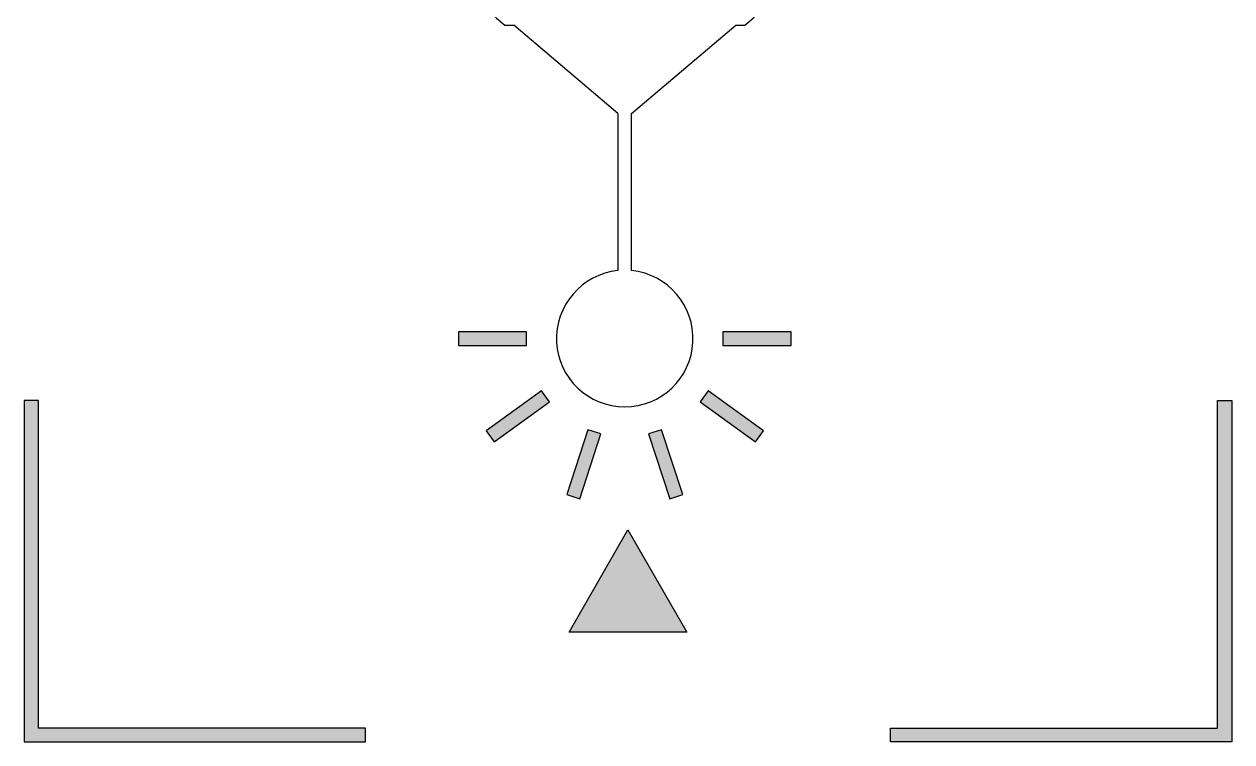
# Model space of a CAD drawing. Header units: millimetres. Extents: x -7034 to 79830, y 8588 to 102980.
# Drawn here: x 23110 to 49642, y 13825 to 29597 of the extents above; entities that cross this region are included whole.
import ezdxf

# ---------------------------------------------------------------- set-up
doc = ezdxf.new("R2010")
doc.units = ezdxf.units.MM
doc.layers.add('Layer-2', color=3, linetype='Continuous')

msp = doc.modelspace()

# ---------------------------------------------------------------- hatches: boundary and pattern name
at = {"layer": 'Layer-2'}
h = msp.add_hatch(color=256, dxfattribs=at)
h.dxf.hatch_style = 1
h.paths.add_polyline_path([(49326.24282838542, 14124.51455509792), (42141.53301126135, 14124.51455509795), (42141.93036145331, 13824.92500036308), (49641.93036145331, 13824.92500036302), (49641.93036145337, 21324.92500036304), (49326.24282838547, 21324.92500036304)])
h.paths.add_polyline_path([(35080.35249175877, 16237.08261541023), (37671.23205579022, 16237.08261541023), (36375.79227377447, 18480.85013600739)])
h.paths.add_polyline_path([(23109.65418609566, 13824.92500036311), (30609.65418609566, 13824.92500036311), (30610.0515362876, 14124.51455509798), (23425.34171916355, 14124.51455509798), (23425.34171916354, 21324.92500036311), (23109.65418609565, 21324.92500036311)])
h.paths.add_polyline_path([(38460.35040753692, 22537.91437378485), (39960.35040753699, 22537.91437378485), (39960.35040753698, 22837.9143737849), (38460.35040753692, 22837.9143737849)])
h.paths.add_polyline_path([(39174.04570136817, 20417.91732440608), (39350.38127705589, 20660.62242271859), (38136.85578549354, 21542.30030115726), (37960.52020980577, 21299.59520284478)])
h.paths.add_polyline_path([(37291.80883079222, 19164.98199352804), (37577.1257856808, 19257.68709184052), (37113.60029411836, 20684.27186628327), (36828.28333922979, 20591.56676797076)])
h.paths.add_polyline_path([(35032.5903054908, 19257.68709184062), (35317.90726037942, 19164.98199352814), (35781.43275194181, 20591.56676797087), (35496.11579705332, 20684.27186628337)])
h.paths.add_polyline_path([(33259.33481411575, 20660.6224227188), (33435.6703898035, 20417.91732440632), (34649.19588136593, 21299.59520284502), (34472.86030567816, 21542.30030115751)])
h.paths.add_polyline_path([(32649.3656836349, 22537.91437378519), (34149.36568363493, 22537.91437378519), (34149.36568363493, 22837.91437378519), (32649.3656836349, 22837.91437378519)])
h.paths.add_polyline_path([(38461.05076157071, 49835.09371164427), (39961.05076157078, 49835.09371164427), (39961.05076157078, 50135.09371164426), (38461.05076157071, 50135.09371164427)])
h.paths.add_polyline_path([(37961.22056383957, 51373.41288258436), (38137.55613952733, 51130.70778427184), (39351.08163108971, 52012.38566271058), (39174.74605540198, 52255.09076102306)])
h.paths.add_polyline_path([(36828.98369326357, 52081.44131745838), (37114.30064815216, 51988.73621914586), (37577.8261397146, 53415.3209935886), (37292.50918482602, 53508.02609190108)])
h.paths.add_polyline_path([(35496.81615108713, 51988.73621914578), (35782.1331059756, 52081.44131745826), (35318.60761441322, 53508.026091901), (35033.29065952457, 53415.3209935885)])
h.paths.add_polyline_path([(34473.56065971197, 51130.7077842716), (34649.89623539973, 51373.41288258413), (33436.3707438373, 52255.09076102282), (33260.03516814953, 52012.38566271032)])
h.paths.add_polyline_path([(32650.06603766869, 49835.09371164395), (34150.06603766874, 49835.09371164395), (34150.06603766874, 50135.09371164395), (32650.0660376687, 50135.09371164395)])
h.paths.add_polyline_path([(23109.65418609561, 50902.40013807644), (23425.3417191636, 50902.40013807645), (23425.34171916355, 58102.81058334158), (30610.05153628761, 58102.81058334157), (30609.65418609561, 58402.40013807643), (23109.65418609561, 58402.40013807645)])
h.paths.add_polyline_path([(49326.24282838557, 50902.40013807639), (49641.93036145355, 50902.40013807637), (49641.93036145357, 58402.40013807637), (42141.93036145358, 58402.40013807637), (42141.53301126157, 58102.81058334152), (49326.24282838564, 58102.81058334147)])

# ---------------------------------------------------------------- linework, layer by layer
for p, q in [((33668.0681296941, 29572.16161740011), (33866.12379295891, 29572.16161743143)), ((36154.85804558374, 27632.65252468094), (33866.12379295891, 29572.16161743143)), ((36454.85804558375, 27632.65252468094), (38743.59229820859, 29572.16161743143)), ((38743.59229820859, 29572.16161743143), (38941.6479614815, 29572.16161740337)), ((36154.85804558374, 27632.65252468094), (36154.85804558374, 24180.39552944478)), ((36454.85804558377, 24180.39552944522), (36454.85804558375, 27632.65252468094)), ((34149.3656836349, 22837.91437378519), (32649.36568363487, 22837.91437378519)), ((32649.36568363487, 22837.91437378519), (32649.36568363487, 22537.91437378519)), ((34149.3656836349, 22537.91437378519), (34149.3656836349, 22837.91437378519)), ((39960.35040753695, 22837.9143737849), (38460.35040753689, 22837.9143737849)), ((38460.35040753689, 22837.9143737849), (38460.35040753689, 22537.91437378484)), ((39960.35040753695, 22537.91437378484), (39960.35040753695, 22837.9143737849)), ((32649.36568363487, 22537.91437378519), (34149.3656836349, 22537.91437378519)), ((38460.35040753689, 22537.91437378484), (39960.35040753695, 22537.91437378484)), ((34472.86030567814, 21542.30030115748), (33259.3348141157, 20660.62242271878)), ((34649.1958813659, 21299.59520284502), (34472.86030567814, 21542.30030115748)), ((38136.85578549351, 21542.30030115725), (37960.52020980573, 21299.59520284478)), ((39350.38127705587, 20660.62242271858), (38136.85578549351, 21542.30030115725)), ((23109.65418609577, 21324.92500036308), (23109.65418609577, 13824.92500036311)), ((23425.34171916374, 21324.92500036308), (23109.65418609577, 21324.92500036308)), ((23425.3417191637, 14124.51455509801), (23425.34171916374, 21324.92500036308)), ((33435.67038980348, 20417.91732440629), (34649.1958813659, 21299.59520284502)), ((37960.52020980573, 21299.59520284478), (39174.04570136814, 20417.91732440605)), ((49326.2428283854, 14124.51455509792), (49326.24282838538, 21324.92500036301)), ((49326.24282838538, 21324.92500036301), (49641.93036145336, 21324.92500036301)), ((49641.93036145336, 21324.92500036301), (49641.93036145331, 13824.92500036302)), ((33259.3348141157, 20660.62242271878), (33435.67038980348, 20417.91732440629)), ((35496.11579705328, 20684.27186628334), (35032.59030549075, 19257.68709184062)), ((35317.90726037939, 19164.98199352813), (35781.43275194179, 20591.56676797087)), ((35781.43275194179, 20591.56676797087), (35496.11579705328, 20684.27186628334)), ((37113.60029411833, 20684.27186628325), (36828.28333922977, 20591.56676797076)), ((36828.28333922977, 20591.56676797076), (37291.80883079219, 19164.98199352804)), ((37577.12578568076, 19257.68709184051), (37113.60029411833, 20684.27186628325)), ((39174.04570136814, 20417.91732440605), (39350.38127705587, 20660.62242271858)), ((35032.59030549075, 19257.68709184062), (35317.90726037939, 19164.98199352813)), ((37291.80883079219, 19164.98199352804), (37577.12578568076, 19257.68709184051)), ((35080.35249175874, 16237.08261541023), (36375.79227377444, 18480.85013600738)), ((36375.79227377444, 18480.85013600738), (37671.23205579019, 16237.08261541023)), ((37671.23205579019, 16237.08261541023), (35080.35249175874, 16237.08261541023)), ((30610.05153628778, 14124.51455509801), (23425.3417191637, 14124.51455509801)), ((30609.65418609577, 13824.92500036311), (30610.05153628778, 14124.51455509801)), ((42141.93036145331, 13824.9250003631), (42141.5330112613, 14124.51455509793)), ((42141.5330112613, 14124.51455509793), (49326.2428283854, 14124.51455509792)), ((23109.65418609577, 13824.92500036311), (30609.65418609577, 13824.92500036311)), ((49641.93036145331, 13824.92500036302), (42141.93036145331, 13824.9250003631))]:
    msp.add_line(p, q, dxfattribs=at)
for centre, radius, start, end in [((39224.17757164708, 36222.14762760645), 8665.602464162504, 129.8789905877015, 230.1210094122984), ((33385.53851952459, 36222.14762760645), 8665.602464162504, 309.8789905877683, 50.12100941223166), ((36304.85804558584, 22687.91437378504), 1499.999999999986, 95.73917047759743, 84.26082952323216)]:
    msp.add_arc(centre, radius, start, end, dxfattribs=at)

doc.saveas('drawing.dxf')
